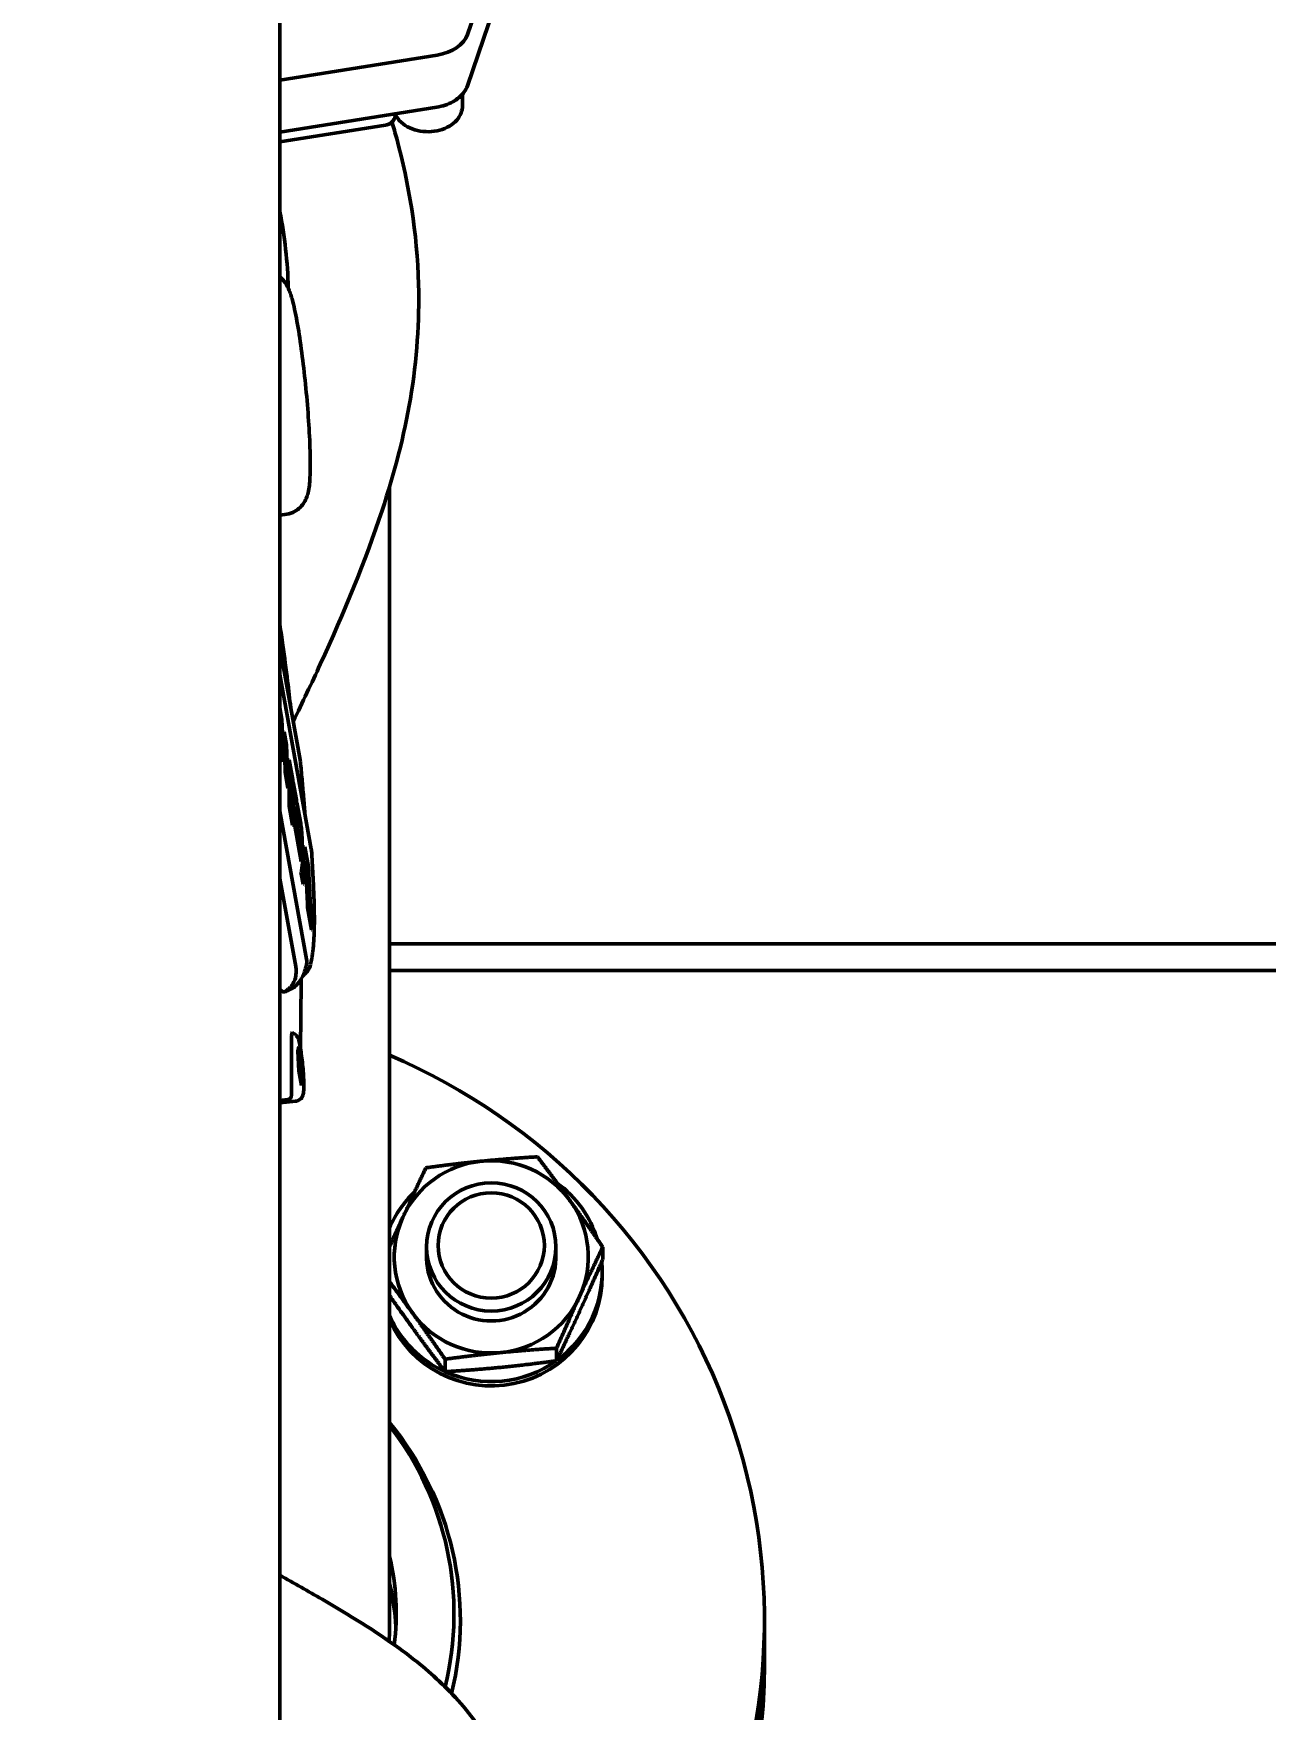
# Model space of a CAD drawing. Header units: inches. Extents: x 11 to 1621, y 11 to 1332.
# Drawn here: x 767.22 to 773.17, y 309.04 to 317.15 of the extents above; entities that cross this region are included whole.
import ezdxf

# ---------------------------------------------------------------- set-up
doc = ezdxf.new("R2010")
doc.units = ezdxf.units.IN
doc.header["$LTSCALE"] = 48
doc.header["$MEASUREMENT"] = 0
doc.layers.add('Dimension (ANSI)', color=7, linetype='Continuous', lineweight=25)
doc.layers.add('Visible (ANSI)', color=7, linetype='Continuous', lineweight=50)
doc.styles.add('Dimension Text', font='tahoma.ttf')
doc.dimstyles.new('ELC FT', dxfattribs={"dimscale": 48, "dimtxt": 0.12, "dimasz": 0.098425, "dimexe": 0.05, "dimexo": 0.1, "dimgap": 0.031496, "dimtad": 1, "dimdec": 5, "dimzin": 3, "dimdsep": 46, "dimlunit": 4, "dimtxsty": 'Dimension Text', "dimcen": 0.09, "dimdle": 0.5, "dimclrd": 5, "dimclre": 5, "dimclrt": 256, "dimadec": 1, "dimazin": 3, "dimtfac": 0.833333, "dimtofl": 0, "dimtmove": 0, "dimatfit": 3, "dimfxl": 0, "dimfrac": 2, "dimtolj": 1, "dimtzin": 0, "dimlwd": 25, "dimlwe": 25, "dimarcsym": 0})

# ---------------------------------------------------------------- blocks, each defined once
blk = doc.blocks.new('*D15')
at = {"layer": 'Defpoints', "color": 0, "linetype": 'Continuous', "transparency": 16777216}
for p in [(804.8774, 319.6302), (264.5024, 280.7711), (804.8774, 187.6927)]:
    blk.add_point(p, dxfattribs=at)
at = {"layer": 'Dimension (ANSI)', "color": 5, "linetype": 'Continuous', "lineweight": 25, "transparency": 16777216}
for p, q in [((804.8774, 314.8302), (804.8774, 185.2927)), ((264.5024, 275.9711), (264.5024, 185.2927)), ((269.2268, 187.6927), (800.153, 187.6927))]:
    blk.add_line(p, q, dxfattribs=at)
at = {"layer": 'Dimension (ANSI)', "color": 5, "linetype": 'Continuous', "transparency": 16777216}
for points in [[(269.2268, 188.4801), (269.2268, 186.9053), (264.5024, 187.6927)], [(800.153, 188.4801), (800.153, 186.9053), (804.8774, 187.6927)]]:
    blk.add_solid(points, dxfattribs=at)
at = {"layer": 'Dimension (ANSI)', "linetype": 'Continuous', "lineweight": 25, "transparency": 16777216, "insert": (534.7524, 192.8408), "char_height": 5.76, "attachment_point": 5, "style": 'Dimension Text'}
blk.add_mtext('\\A1;45\'-0 3/8"', dxfattribs=at)
blk = doc.blocks.new('*D25')
at = {"layer": 'Defpoints', "color": 0, "linetype": 'Continuous', "transparency": 16777216}
for p in [(804.8774, 319.6302), (744.2524, 285.9427), (804.8774, 225.928)]:
    blk.add_point(p, dxfattribs=at)
at = {"layer": 'Dimension (ANSI)', "color": 5, "linetype": 'Continuous', "lineweight": 25, "transparency": 16777216}
for p, q in [((804.8774, 314.8302), (804.8774, 223.528)), ((744.2524, 281.1427), (744.2524, 223.528)), ((748.9768, 225.928), (800.153, 225.928))]:
    blk.add_line(p, q, dxfattribs=at)
at = {"layer": 'Dimension (ANSI)', "color": 5, "linetype": 'Continuous', "transparency": 16777216}
for points in [[(748.9768, 226.7154), (748.9768, 225.1406), (744.2524, 225.928)], [(800.153, 226.7154), (800.153, 225.1406), (804.8774, 225.928)]]:
    blk.add_solid(points, dxfattribs=at)
at = {"layer": 'Dimension (ANSI)', "linetype": 'Continuous', "lineweight": 25, "transparency": 16777216, "insert": (774.5649, 231.076), "char_height": 5.76, "attachment_point": 5, "style": 'Dimension Text'}
blk.add_mtext('\\A1;5\'-0 5/8"', dxfattribs=at)

msp = doc.modelspace()

# ---------------------------------------------------------------- linework, layer by layer
at = {"layer": 'Visible (ANSI)'}
for p, q in [((768.409929, 334.444962), (768.409929, 303.115962)), ((769.317023, 317.141382), (769.504421, 317.688233)), ((769.504421, 317.688233), (769.317023, 317.141382)), ((769.316477, 316.893311), (769.5363, 317.534783)), ((768.409929, 316.920036), (769.170137, 317.041206)), ((769.170137, 317.041206), (768.409929, 316.920036)), ((769.292661, 316.852738), (769.292661, 316.79762)), ((768.409929, 316.669145), (769.168756, 316.790095)), ((768.967858, 316.758033), (768.967858, 316.758073)), ((768.409929, 316.621576), (768.920933, 316.703025)), ((768.920924, 316.703024), (768.920935, 316.703026)), ((768.939929, 309.433449), (768.939929, 314.953645)), ((768.433705, 314.819962), (768.409929, 314.817672)), ((768.507844, 313.634896), (768.409929, 314.178833)), ((768.562021, 313.20258), (768.409929, 314.047477)), ((768.420198, 313.828849), (768.409929, 313.885892)), ((768.425608, 313.693059), (768.420198, 313.828849)), ((768.409929, 313.81048), (768.410669, 313.821599)), ((768.414007, 313.69171), (768.409929, 313.791688)), ((768.410669, 313.821599), (768.415958, 313.691898)), ((768.424886, 313.711186), (768.428826, 313.769887)), ((768.430778, 313.770075), (768.425608, 313.693059)), ((768.430778, 313.770075), (768.428826, 313.769887)), ((768.442271, 313.706229), (768.430778, 313.770075)), ((768.415958, 313.691898), (768.414007, 313.69171)), ((768.426251, 313.623688), (768.414007, 313.69171)), ((768.415958, 313.691898), (768.428203, 313.623876)), ((768.428203, 313.623876), (768.432941, 313.700065)), ((768.435503, 313.585817), (768.431744, 313.680813)), ((768.432941, 313.700065), (768.437455, 313.586005)), ((768.449083, 313.531641), (768.442271, 313.706229)), ((768.428203, 313.623876), (768.426251, 313.623688)), ((768.455326, 313.633963), (768.453374, 313.633775)), ((768.454702, 313.409609), (768.454702, 313.609195)), ((768.47277, 313.537057), (768.455326, 313.633963)), ((768.456653, 313.609383), (768.456653, 313.409797)), ((768.43703, 313.574842), (768.435078, 313.574654)), ((768.449127, 313.496609), (768.435078, 313.574654)), ((768.43703, 313.574842), (768.451079, 313.496797)), ((768.471854, 313.343309), (768.471854, 313.525602)), ((768.47487, 313.525392), (768.472918, 313.525204)), ((768.490101, 313.440783), (768.47487, 313.525392)), ((768.451079, 313.496797), (768.449127, 313.496609)), ((768.476199, 313.499644), (768.474247, 313.499456)), ((768.474247, 313.396753), (768.474247, 313.499456)), ((768.476199, 313.499644), (768.476199, 313.396941)), ((768.491627, 313.427245), (768.490761, 313.427162)), ((768.409929, 313.385934), (768.538716, 312.6705)), ((768.456653, 313.409797), (768.454702, 313.409609)), ((768.471192, 313.318), (768.454702, 313.409609)), ((768.456653, 313.409797), (768.473144, 313.318188)), ((768.490851, 313.360786), (768.490851, 313.396417)), ((768.499056, 313.315207), (768.490851, 313.360786)), ((768.491056, 313.396795), (768.497293, 313.36215)), ((768.493008, 313.396983), (768.499244, 313.362338)), ((768.510777, 313.325921), (768.49389, 313.41973)), ((768.497293, 313.36215), (768.499244, 313.362338)), ((768.501417, 313.34186), (768.499465, 313.341672)), ((768.499465, 313.341672), (768.499465, 313.313716)), ((768.501417, 313.34186), (768.501417, 313.313904)), ((768.471192, 313.318), (768.473144, 313.318188)), ((768.512846, 313.142895), (768.481934, 313.31462)), ((768.483886, 313.314808), (768.514798, 313.143083)), ((768.509255, 313.214607), (768.491612, 313.312615)), ((768.493564, 313.312803), (768.511207, 313.214794)), ((768.511942, 313.189411), (768.493564, 313.291505)), ((768.499465, 313.313716), (768.501417, 313.313904)), ((768.515503, 313.200746), (768.513551, 313.200558)), ((768.51504, 313.096962), (768.529177, 313.212679)), ((768.531128, 313.212867), (768.516992, 313.09715)), ((768.517054, 313.211773), (768.517054, 313.259542)), ((768.531128, 313.212867), (768.529177, 313.212679)), ((768.548534, 313.116178), (768.531128, 313.212867)), ((768.514798, 313.143083), (768.512846, 313.142895)), ((768.514798, 313.143083), (768.515669, 313.176542)), ((768.524321, 313.057707), (768.535022, 313.144542)), ((768.543222, 312.938054), (768.533621, 313.133171)), ((768.535022, 313.144542), (768.545174, 312.938242)), ((768.561414, 312.857052), (768.548534, 313.116178)), ((768.409929, 313.060834), (768.486636, 312.634714)), ((768.514019, 313.091121), (768.512067, 313.090933)), ((768.522573, 313.032569), (768.512067, 313.090933)), ((768.514019, 313.091121), (768.524525, 313.032757)), ((768.524525, 313.032757), (768.522573, 313.032569)), ((768.544842, 312.919894), (768.54289, 312.919706)), ((768.562313, 312.811806), (768.54289, 312.919706)), ((768.544842, 312.919894), (768.564265, 312.811994)), ((768.564265, 312.811994), (768.562313, 312.811806)), ((775.564929, 312.744574), (768.939929, 312.744574)), ((775.564929, 312.615164), (768.939929, 312.615164)), ((768.503481, 312.579969), (768.503477, 312.579967)), ((768.505856, 312.587786), (768.505853, 312.587784)), ((768.512617, 312.558297), (768.509417, 312.239205)), ((768.512483, 312.573284), (768.512617, 312.558498)), ((768.466383, 312.278237), (768.466383, 312.01616)), ((768.496009, 312.224901), (768.502433, 312.24735)), ((768.502433, 312.131085), (768.496009, 312.224901)), ((768.502433, 312.24735), (768.51528, 312.175982)), ((768.499463, 312.174459), (768.51528, 312.175982)), ((768.51528, 312.059717), (768.502433, 312.131085)), ((768.51528, 312.175982), (768.521703, 312.082166)), ((768.521703, 312.082166), (768.511417, 312.081175)), ((768.521703, 312.082166), (768.51528, 312.059717)), ((768.447902, 311.991244), (768.409929, 311.987588)), ((768.409929, 311.975912), (768.485859, 311.983223)), ((769.119308, 311.230995), (769.119308, 311.279031)), ((769.744308, 311.230995), (769.744308, 311.279031)), ((769.970714, 311.278573), (769.970714, 311.218111)), ((769.968308, 311.139251), (769.968308, 311.159613)), ((769.747583, 310.789344), (769.747583, 310.728882)), ((769.208676, 310.736314), (769.208676, 310.675851)), ((770.752429, 309.384177), (770.752429, 309.47424)), ((770.752429, 309.352198), (770.752429, 309.262135))]:
    msp.add_line(p, q, dxfattribs=at)
for centre, major_axis, ratio, start_param, end_param in [((769.125338, 317.171935), (0.19685, 0), 0.68199836, 4.94197913, 6.05359515), ((769.125338, 317.171935), (0.19685, 0), 0.68199836, 4.94197913, 6.05359515), ((768.43239, 313.598838), (0.002364, -0.024548), 0.08901865, 0.16383817, 1.00313005), ((768.434341, 313.599026), (0.002364, -0.024548), 0.08901865, 0.16383817, 1.00313005), ((768.449952, 313.635578), (-0.003487, 0.036218), 0.08901865, 3.88780006, 4.65403916), ((768.451904, 313.635766), (0.003487, -0.036218), 0.08901865, 0.74620741, 1.5124465), ((768.465248, 313.46476), (-0.012299, 0.127737), 0.08901865, 1.01118886, 1.3087232), ((768.477765, 313.492795), (-0.00434, 0.045076), 0.08901865, 0.1819674, 0.74712637), ((768.465949, 313.539657), (-0.006149, 0.063867), 0.08901865, 4.02299536, 4.47554482), ((768.467901, 313.539845), (0.006149, -0.063867), 0.08901865, 0.88140271, 1.33395216), ((768.484317, 313.456854), (0.004809, -0.049945), 0.08901865, 0.81465449, 1.23462777), ((768.493842, 313.404247), (-0.002214, 0.022998), 0.08901865, 5.4423957, 6.89965229), ((768.477862, 313.311476), (-0.004416, 0.045868), 0.08901865, 0.79523214, 1.41537268), ((768.481804, 313.354819), (-0.005548, 0.057625), 0.08901865, 0.74730217, 2.33422713), ((768.483755, 313.355007), (-0.005548, 0.057625), 0.08901865, 0.74730217, 2.33422713), ((768.493008, 313.385649), (-0.001593, 0.016542), 0.08901865, 5.45859639, 7.13657831), ((768.491056, 313.385461), (-0.001593, 0.016542), 0.08901865, 5.45859639, 5.55880571), ((768.497087, 313.349976), (-0.001878, 0.019503), 0.08901865, 4.26406892, 5.37794987), ((768.499038, 313.350163), (0.001878, -0.019503), 0.08901865, 1.12247626, 2.23635722), ((768.493564, 313.302154), (-0.001497, 0.015543), 0.08901865, 5.45859639, 8.60018904), ((768.491612, 313.301966), (-0.001497, 0.015543), 0.08901865, 5.45859639, 5.50035076), ((768.499056, 313.327553), (0.001735, -0.01802), 0.08901865, 5.45859639, 6.98608967), ((768.497104, 313.327365), (-0.001735, 0.01802), 0.08901865, 3.79552913, 3.84449702), ((768.51101, 313.293072), (0.004438, -0.046091), 0.08901865, 0.74759365, 2.3555267), ((768.509255, 313.245179), (0.004296, -0.044621), 0.08901865, 5.45859639, 6.28318531), ((768.511207, 313.245367), (0.004296, -0.044621), 0.08901865, 5.45859639, 6.99303473), ((768.510585, 313.242684), (0.006504, -0.06755), 0.08901865, 5.6123784, 6.06994933), ((768.504719, 313.174829), (0.008109, -0.084218), 0.08901865, 0.09661245, 0.38237725), ((768.506671, 313.175017), (0.008109, -0.084218), 0.08901865, 6.18657286, 6.66556256), ((768.53145, 313.007837), (-0.00543, 0.056391), 0.08901865, 0.47718174, 1.10450474), ((768.538796, 312.954459), (0.003447, -0.035804), 0.08901865, 0.23453583, 1.08629912), ((768.540748, 312.954646), (0.003447, -0.035804), 0.08901865, 0.23453583, 1.08629912), ((768.584761, 312.771151), (-0.018214, 0.189172), 0.08901865, 1.09089545, 1.34461738), ((768.492932, 312.558408), (-0.019685, 0.00001), 0.73222307, 3.13461817, 3.27301962), ((768.298473, 313.883214), (0.132065, -1.37161), 0.08901865, 6.12694341, 6.28023617), ((768.298473, 313.883214), (0.132065, -1.37161), 0.08901865, 6.28023617, 6.29829275), ((767.752429, 309.47424), (3, 0), 0.99144486, 5.84345331, 7.44700651), ((769.431808, 311.231011), (-0.469, 0), 0.99144486, 4.8113174, 5.85851495), ((769.431808, 311.231011), (-0.469, 0), 0.99144486, 3.76411984, 4.8113174), ((769.431808, 311.159613), (0.5365, 0), 0.99144486, 0.2992426, 0.93541179), ((769.431808, 311.159613), (0.5365, 0), 0.99144486, 2.33614656, 2.73086045), ((769.431808, 311.231011), (0.469, 0), 0.99144486, 5.85851495, 6.9057125), ((769.431808, 311.231011), (-0.469, 0), 0.99144486, 5.85851495, 6.9057125), ((769.431808, 311.231011), (-0.312706, 0), 0.99144486, 6.24688648, 9.46107679), ((769.431808, 311.159613), (0.5365, 0), 0.99144486, 5.34289249, 6.37356158), ((769.431808, 311.139251), (0.5365, 0), 0.99144486, 3.55232486, 6.28318531), ((769.431808, 311.231011), (0.469, 0), 0.99144486, 4.8113174, 5.85851495), ((769.431808, 311.159613), (-0.5365, 0), 0.99144486, 0.4107322, 1.14177265), ((769.431808, 311.231011), (0.469, 0), 0.99144486, 3.76411984, 4.8113174), ((769.431808, 311.159613), (-0.5365, 0), 0.99144486, 1.14201113, 2.1972763), ((767.752429, 309.47424), (1.53, 0), 0.99144486, 6.04791072, 6.96545462), ((767.752429, 309.506871), (1.499304, 0), 0.99144486, 6.04264663, 6.93984758), ((767.752429, 309.506871), (1.22, 0), 0.99144486, 6.15755072, 6.51452258), ((767.752429, 309.376345), (1.22, 0), 0.99144486, 0.05398216, 0.23133728), ((767.752429, 309.384177), (3, 0), 0.99144486, 5.87666361, 6.28318531), ((767.752429, 309.352198), (3, 0), 0.99144486, 5.88834013, 6.28856114), ((767.752429, 309.262135), (3, 0), 0.99144486, 5.92092879, 6.28318531)]:
    msp.add_ellipse(centre, major_axis=major_axis, ratio=ratio, start_param=start_param, end_param=end_param, dxfattribs=at)
for centre, major_axis in [((769.431808, 311.279031), (0.3125, 0)), ((769.431808, 311.286093), (-0.256732, 0))]:
    msp.add_ellipse(centre, major_axis=major_axis, ratio=0.99144486, dxfattribs=at)
for points, knots in [([(769.168756, 316.790095), (769.182551, 316.792293), (769.196028, 316.795547), (769.221754, 316.804064), (769.234003, 316.809326), (769.256724, 316.82171), (769.267195, 316.828831), (769.285836, 316.844738), (769.294006, 316.853527), (769.307507, 316.872497), (769.312834, 316.882682), (769.316477, 316.893311)], [0.22959015, 0.22959015, 0.22959015, 0.22959015, 0.45191336, 0.45191336, 0.67423656, 0.67423656, 0.89655977, 0.89655977, 1.11888297, 1.11888297, 1.34120617, 1.34120617, 1.34120617, 1.34120617]), ([(768.967858, 316.758033), (768.967858, 316.749407), (768.966247, 316.740995), (768.95986, 316.726563), (768.955122, 316.720288), (768.944168, 316.711076), (768.938037, 316.707791), (768.928147, 316.704463), (768.924569, 316.703605), (768.920935, 316.703026)], [0, 0, 0, 0, 0.079343933, 0.079343933, 0.154627833, 0.154627833, 0.224091925, 0.224091925, 0.261515754, 0.261515754, 0.261515754, 0.261515754]), ([(769.292661, 316.79762), (769.292661, 316.785066), (769.290215, 316.772544), (769.280867, 316.748554), (769.27375, 316.737208), (769.255175, 316.715869), (769.243267, 316.706232), (769.215628, 316.689658), (769.199621, 316.683051), (769.165601, 316.673849), (769.147547, 316.67135), (769.111316, 316.670696), (769.093142, 316.672542), (769.058268, 316.680548), (769.041564, 316.686705), (769.011451, 316.703177), (768.997966, 316.713438), (768.979183, 316.734376), (768.972652, 316.743988), (768.967766, 316.75444)], [4.71238898, 4.71238898, 4.71238898, 4.71238898, 4.9721356, 4.9721356, 5.24815007, 5.24815007, 5.56195044, 5.56195044, 5.90556884, 5.90556884, 6.25675055, 6.25675055, 6.6078846, 6.6078846, 6.95918725, 6.95918725, 7.30491827, 7.30491827, 7.54534631, 7.54534631, 7.54534631, 7.54534631]), ([(768.951899, 316.717721), (768.959732, 316.69128), (768.967297, 316.664631), (769.034183, 316.41752), (769.073866, 316.182666), (769.084948, 315.755576), (769.072999, 315.571276), (769.011596, 315.204137), (768.964329, 315.022608), (768.823632, 314.595889), (768.720436, 314.347361), (768.563211, 314.004421), (768.519442, 313.912124), (768.474576, 313.819706)], [14.96400077, 14.96400077, 14.96400077, 14.96400077, 15.23119624, 15.23119624, 17.42189996, 17.42189996, 18.96847745, 18.96847745, 20.38553018, 20.38553018, 22.27832644, 22.27832644, 22.97192738, 22.97192738, 22.97192738, 22.97192738]), ([(768.433705, 314.819962), (768.447386, 314.821279), (768.460723, 314.825045), (768.484484, 314.835724), (768.494504, 314.842714), (768.512082, 314.857954), (768.518603, 314.866067), (768.530069, 314.882581), (768.533891, 314.890389), (768.541636, 314.908263), (768.544052, 314.916881), (768.552224, 314.950207), (768.553838, 314.9714), (768.557483, 315.038161), (768.557358, 315.087814), (768.55387, 315.190909), (768.551164, 315.240924), (768.543818, 315.34414), (768.539229, 315.397191), (768.528611, 315.502046), (768.522591, 315.553828), (768.509615, 315.651722), (768.502661, 315.697738), (768.488119, 315.781085), (768.480615, 315.817763), (768.467569, 315.868412), (768.462551, 315.885546), (768.450733, 315.914921), (768.446163, 315.926613), (768.42986, 315.948594), (768.425704, 315.953689), (768.417154, 315.962235), (768.413827, 315.965296), (768.409929, 315.968449)], [2.39538525, 2.39538525, 2.39538525, 2.39538525, 2.42550738, 2.42550738, 2.45862176, 2.45862176, 2.50007125, 2.50007125, 2.55508258, 2.55508258, 2.64460793, 2.64460793, 2.92611896, 2.92611896, 3.35592502, 3.35592502, 3.69303746, 3.69303746, 4.02151731, 4.02151731, 4.3486344, 4.3486344, 4.67870286, 4.67870286, 5.02222877, 5.02222877, 5.24355618, 5.24355618, 5.39026704, 5.39026704, 5.42946372, 5.42946372, 5.44980383, 5.44980383, 5.44980383, 5.44980383]), ([(768.409929, 314.287033), (768.414844, 314.254383), (768.419708, 314.220867), (768.432373, 314.130392), (768.440057, 314.07218), (768.452626, 313.971213), (768.457649, 313.929174), (768.46252, 313.886684)], [1.776050081, 1.776050081, 1.776050081, 1.776050081, 1.865970891, 1.865970891, 2.013558173, 2.013558173, 2.116018499, 2.116018499, 2.116018499, 2.116018499]), ([(768.509355, 313.623934), (768.512043, 313.595792), (768.514646, 313.567651), (768.519673, 313.51149), (768.522096, 313.48347), (768.526657, 313.428825), (768.528801, 313.402189), (768.530854, 313.375718)], [2.325675572, 2.325675572, 2.325675572, 2.325675572, 2.392350485, 2.392350485, 2.459025398, 2.459025398, 2.522950042, 2.522950042, 2.522950042, 2.522950042]), ([(768.571478, 313.045652), (768.571009, 313.055179), (768.570524, 313.064765), (768.569521, 313.084053), (768.569003, 313.093754), (768.567933, 313.113264), (768.567383, 313.123073), (768.566248, 313.142794), (768.565665, 313.152705), (768.564466, 313.172625), (768.563851, 313.182632), (768.56322, 313.192685)], [3.481429563, 3.481429563, 3.481429563, 3.481429563, 3.506767509, 3.506767509, 3.532105454, 3.532105454, 3.5574434, 3.5574434, 3.582781345, 3.582781345, 3.608119291, 3.608119291, 3.608119291, 3.608119291]), ([(768.570932, 312.722816), (768.572567, 312.737893), (768.573765, 312.754035), (768.575546, 312.789135), (768.576118, 312.808068), (768.576689, 312.848742), (768.576686, 312.870476), (768.576127, 312.916522), (768.57557, 312.940832), (768.57392, 312.991679), (768.572827, 313.018216), (768.571478, 313.045652)], [2.801755744, 2.801755744, 2.801755744, 2.801755744, 2.937690508, 2.937690508, 3.073625272, 3.073625272, 3.209560035, 3.209560035, 3.345494799, 3.345494799, 3.481429563, 3.481429563, 3.481429563, 3.481429563]), ([(768.558509, 312.645661), (768.559578, 312.650194), (768.560572, 312.654767), (768.562492, 312.664287), (768.563413, 312.669242), (768.565152, 312.679348), (768.565971, 312.684499), (768.567523, 312.695029), (768.568256, 312.700409), (768.569649, 312.71142), (768.570307, 312.717051), (768.570932, 312.722816)], [2.651465944, 2.651465944, 2.651465944, 2.651465944, 2.680338076, 2.680338076, 2.710692493, 2.710692493, 2.74104691, 2.74104691, 2.771401327, 2.771401327, 2.801755744, 2.801755744, 2.801755744, 2.801755744]), ([(768.537505, 312.635373), (768.535694, 312.628304), (768.533674, 312.621294), (768.528855, 312.606992), (768.526074, 312.599701), (768.518896, 312.58419), (768.514538, 312.575946), (768.502085, 312.557828), (768.493972, 312.547788), (768.469652, 312.527606), (768.452825, 312.517471), (768.432367, 312.511938)], [3.646243499, 3.646243499, 3.646243499, 3.646243499, 3.691533322, 3.691533322, 3.736823145, 3.736823145, 3.782112968, 3.782112968, 3.827402791, 3.827402791, 3.872692614, 3.872692614, 3.872692614, 3.872692614]), ([(768.468098, 312.543734), (768.475801, 312.554583), (768.481713, 312.56745), (768.489442, 312.596148), (768.489777, 312.617265), (768.486636, 312.634714)], [0.240604666, 0.240604666, 0.240604666, 0.240604666, 0.361990644, 0.361990644, 0.545356245, 0.545356245, 0.545356245, 0.545356245]), ([(768.558383, 312.645123), (768.555689, 312.633752), (768.550583, 312.622565), (768.537602, 312.604841), (768.530466, 312.597607), (768.522238, 312.591413)], [0, 0, 0, 0, 0.108957433, 0.108957433, 0.194987277, 0.194987277, 0.194987277, 0.194987277]), ([(768.430176, 312.511575), (768.430127, 312.511572), (768.430197, 312.511624), (768.43052, 312.511818), (768.430809, 312.511977), (768.43193, 312.512588), (768.433156, 312.513246), (768.438296, 312.516165), (768.44389, 312.519576), (768.453609, 312.527554), (768.456908, 312.530647), (768.462929, 312.537072), (768.465627, 312.540343), (768.468098, 312.543734)], [0.0000001656, 0.0000001656, 0.0000001656, 0.0000001656, 0.0041949019, 0.0041949019, 0.0092505704, 0.0092505704, 0.0216777036, 0.0216777036, 0.0534882165, 0.0534882165, 0.0717226775, 0.0717226775, 0.0891758488, 0.0891758488, 0.0891758488, 0.0891758488]), ([(768.468763, 312.31616), (768.468763, 312.31616), (768.468573, 312.315528), (768.468053, 312.312868), (768.467681, 312.310225), (768.467072, 312.303535), (768.466823, 312.299468), (768.466484, 312.290143), (768.466392, 312.28488), (768.466383, 312.278819), (768.466383, 312.278529), (768.466383, 312.278237)], [5.734365036, 5.734365036, 5.734365036, 5.734365036, 5.827992957, 5.827992957, 5.977234438, 5.977234438, 6.12647592, 6.12647592, 6.275717401, 6.275717401, 6.283185307, 6.283185307, 6.283185307, 6.283185307]), ([(768.485859, 311.983223), (768.490313, 311.983651), (768.494658, 311.984863), (768.502432, 311.988306), (768.50573, 311.990567), (768.511558, 311.995535), (768.513731, 311.998197), (768.517522, 312.003574), (768.518775, 312.006096), (768.521162, 312.011508), (768.521908, 312.014023), (768.523952, 312.021844), (768.524461, 312.026181), (768.525638, 312.038689), (768.525898, 312.047231), (768.52589, 312.0687), (768.525487, 312.081981), (768.524042, 312.109705), (768.523053, 312.123939), (768.520605, 312.152704), (768.519155, 312.167217), (768.515921, 312.195344), (768.514137, 312.208947), (768.510352, 312.234223), (768.508354, 312.24582), (768.504023, 312.267021), (768.501956, 312.275824), (768.497324, 312.288317), (768.496014, 312.292008), (768.491158, 312.299187), (768.489946, 312.300826), (768.485893, 312.305333), (768.482598, 312.308584), (768.474785, 312.312793), (768.472291, 312.313892), (768.469446, 312.314758)], [2.39538525, 2.39538525, 2.39538525, 2.39538525, 2.42497393, 2.42497393, 2.45751018, 2.45751018, 2.49856925, 2.49856925, 2.55271185, 2.55271185, 2.6334345, 2.6334345, 2.82928585, 2.82928585, 3.14344512, 3.14344512, 3.50770401, 3.50770401, 3.84213952, 3.84213952, 4.17117047, 4.17117047, 4.50081356, 4.50081356, 4.83806423, 4.83806423, 5.21296712, 5.21296712, 5.37497251, 5.37497251, 5.41707558, 5.41707558, 5.47742441, 5.47742441, 5.50025724, 5.50025724, 5.50025724, 5.50025724]), ([(768.466383, 312.01616), (768.466383, 312.014731), (768.466352, 312.013405), (768.466153, 312.010298), (768.465953, 312.00843), (768.465085, 312.005215), (768.464699, 312.004099), (768.463579, 312.001614), (768.462768, 312.000238), (768.46065, 311.99747), (768.45925, 311.996097), (768.456004, 311.993731), (768.454087, 311.992754), (768.450732, 311.991673), (768.44932, 311.991381), (768.447902, 311.991244)], [0, 0, 0, 0, 0.0142015215, 0.0142015215, 0.033756967, 0.033756967, 0.043351174, 0.043351174, 0.0556072769, 0.0556072769, 0.0703608322, 0.0703608322, 0.0864295177, 0.0864295177, 0.097330088, 0.097330088, 0.097330088, 0.097330088]), ([(768.409929, 309.691354), (768.478253, 309.65308), (768.546716, 309.614546), (768.743722, 309.500389), (768.870202, 309.422969), (769.065122, 309.281025), (769.138544, 309.221317), (769.278983, 309.083816), (769.3455, 309.004796), (769.460428, 308.811924), (769.504861, 308.69373), (769.530038, 308.478211), (769.52606, 308.38641), (769.491169, 308.208169), (769.46123, 308.121037), (769.376049, 307.940294), (769.319568, 307.848613), (769.156037, 307.614729), (769.037791, 307.47261), (768.765048, 307.16246), (768.607749, 306.993981), (768.438864, 306.808287), (768.424377, 306.792318), (768.409929, 306.776341)], [38.7192566, 38.7192566, 38.7192566, 38.7192566, 39.51497174, 39.51497174, 41.03719956, 41.03719956, 42.03025028, 42.03025028, 43.09320536, 43.09320536, 44.28236549, 44.28236549, 45.11051712, 45.11051712, 45.90906918, 45.90906918, 46.81594695, 46.81594695, 48.22388891, 48.22388891, 49.82295836, 49.82295836, 49.97329901, 49.97329901, 49.97329901, 49.97329901])]:
    msp.add_open_spline(points, degree=3, knots=knots, dxfattribs=at)
for points in [[(768.409929, 316.285832), (768.433123, 316.165359), (768.447473, 316.042349), (768.450663, 315.914295)], [(768.507844, 313.634896), (768.5085, 313.631256), (768.50901, 313.627588), (768.509363, 313.623907)], [(768.562021, 313.20258), (768.562613, 313.199291), (768.563021, 313.195967), (768.563232, 313.192632)], [(768.537472, 312.635377), (768.540248, 312.646685), (768.540682, 312.659578), (768.538716, 312.6705)], [(768.939929, 309.433449), (768.939929, 309.413585), (768.939389, 309.39322), (768.938285, 309.372525)]]:
    msp.add_open_spline(points, degree=3, dxfattribs=at)
for points, weights in [([(769.004467, 311.422595), (769.056245, 311.536121), (769.116033, 311.661742)], [1, 1.0379548493, 1]), ([(769.116033, 311.661742), (769.260432, 311.681419), (769.385486, 311.693725)], [1, 1.0379548493, 1]), ([(769.385486, 311.693725), (769.51054, 311.706031), (769.654939, 311.714772)], [1, 1.0379548493, 1]), ([(769.654939, 311.714772), (769.739551, 311.603361), (769.812827, 311.502141)], [1, 1.0379548493, 1]), ([(769.812827, 311.502141), (769.886103, 311.40092), (769.970714, 311.278573)], [1, 1.0379548493, 1]), ([(768.939929, 311.279173), (768.973051, 311.353714), (769.004467, 311.422595)], [1.01825103511, 1.02269024067, 1]), ([(769.970714, 311.278573), (769.910927, 311.152952), (769.859149, 311.039426)], [1, 1.0379548493, 1]), ([(769.859149, 310.968029), (769.910927, 311.081555), (769.970714, 311.218111)], [1, 1.0379548493, 1]), ([(769.050789, 310.959881), (768.997466, 311.033539), (768.939929, 311.110224)], [1, 1.02733695338, 1.01529506406]), ([(768.939929, 311.044414), (768.997466, 310.962141), (769.050789, 310.888483)], [1.01529506406, 1.02733695338, 1]), ([(769.859149, 311.039426), (769.807371, 310.9259), (769.747583, 310.789344)], [1, 1.0379548493, 1]), ([(769.208676, 310.736314), (769.124065, 310.858661), (769.050789, 310.959881)], [1, 1.0379548493, 1]), ([(769.747583, 310.728882), (769.807371, 310.854503), (769.859149, 310.968029)], [1, 1.0379548493, 1]), ([(769.050789, 310.888483), (769.124065, 310.787263), (769.208676, 310.675851)], [1, 1.0379548493, 1]), ([(769.47813, 310.768297), (769.353076, 310.755991), (769.208676, 310.736314)], [1, 1.0379548493, 1]), ([(769.747583, 310.789344), (769.603183, 310.780602), (769.47813, 310.768297)], [1, 1.0379548493, 1]), ([(769.208676, 310.675851), (769.353076, 310.684593), (769.47813, 310.696899)], [1, 1.0379548493, 1]), ([(769.47813, 310.696899), (769.603183, 310.709205), (769.747583, 310.728882)], [1, 1.0379548493, 1])]:
    msp.add_rational_spline(points, weights, degree=2, dxfattribs=at)

# ---------------------------------------------------------------- dimensions: what is measured, and where the dimension line sits
at = {"layer": 'Dimension (ANSI)', "color": 5, "linetype": 'Continuous', "lineweight": 25, "true_color": 0x0000ff}
dim = msp.add_linear_dim(base=(804.877429, 187.692735), p1=(264.502429, 280.771104), p2=(804.877429, 319.630235), angle=180, dimstyle='ELC FT', override={"dimgap": 0.031496, "dimdec": 5, "dimlfac": 1, "dimtol": 0, "dimlim": 0, "dimtp": 0, "dimtm": 0, "dimtdec": 2, "dimatfit": 1}, dxfattribs=at)
dim.commit()
dim.dimension.update_dxf_attribs({"geometry": '*D15', "text_midpoint": (534.752429, 187.692735), "dimtype": 160})
dim = msp.add_linear_dim(base=(804.877429, 225.927966), p1=(744.252429, 285.942735), p2=(804.877429, 319.630235), dimstyle='ELC FT', override={"dimgap": 0.031496, "dimdec": 5, "dimlfac": 1, "dimtol": 0, "dimlim": 0, "dimtp": 0, "dimtm": 0, "dimtdec": 2, "dimatfit": 1}, dxfattribs=at)
dim.commit()
dim.dimension.update_dxf_attribs({"geometry": '*D25', "text_midpoint": (774.564929, 225.927966), "dimtype": 160})

doc.saveas('drawing.dxf')
